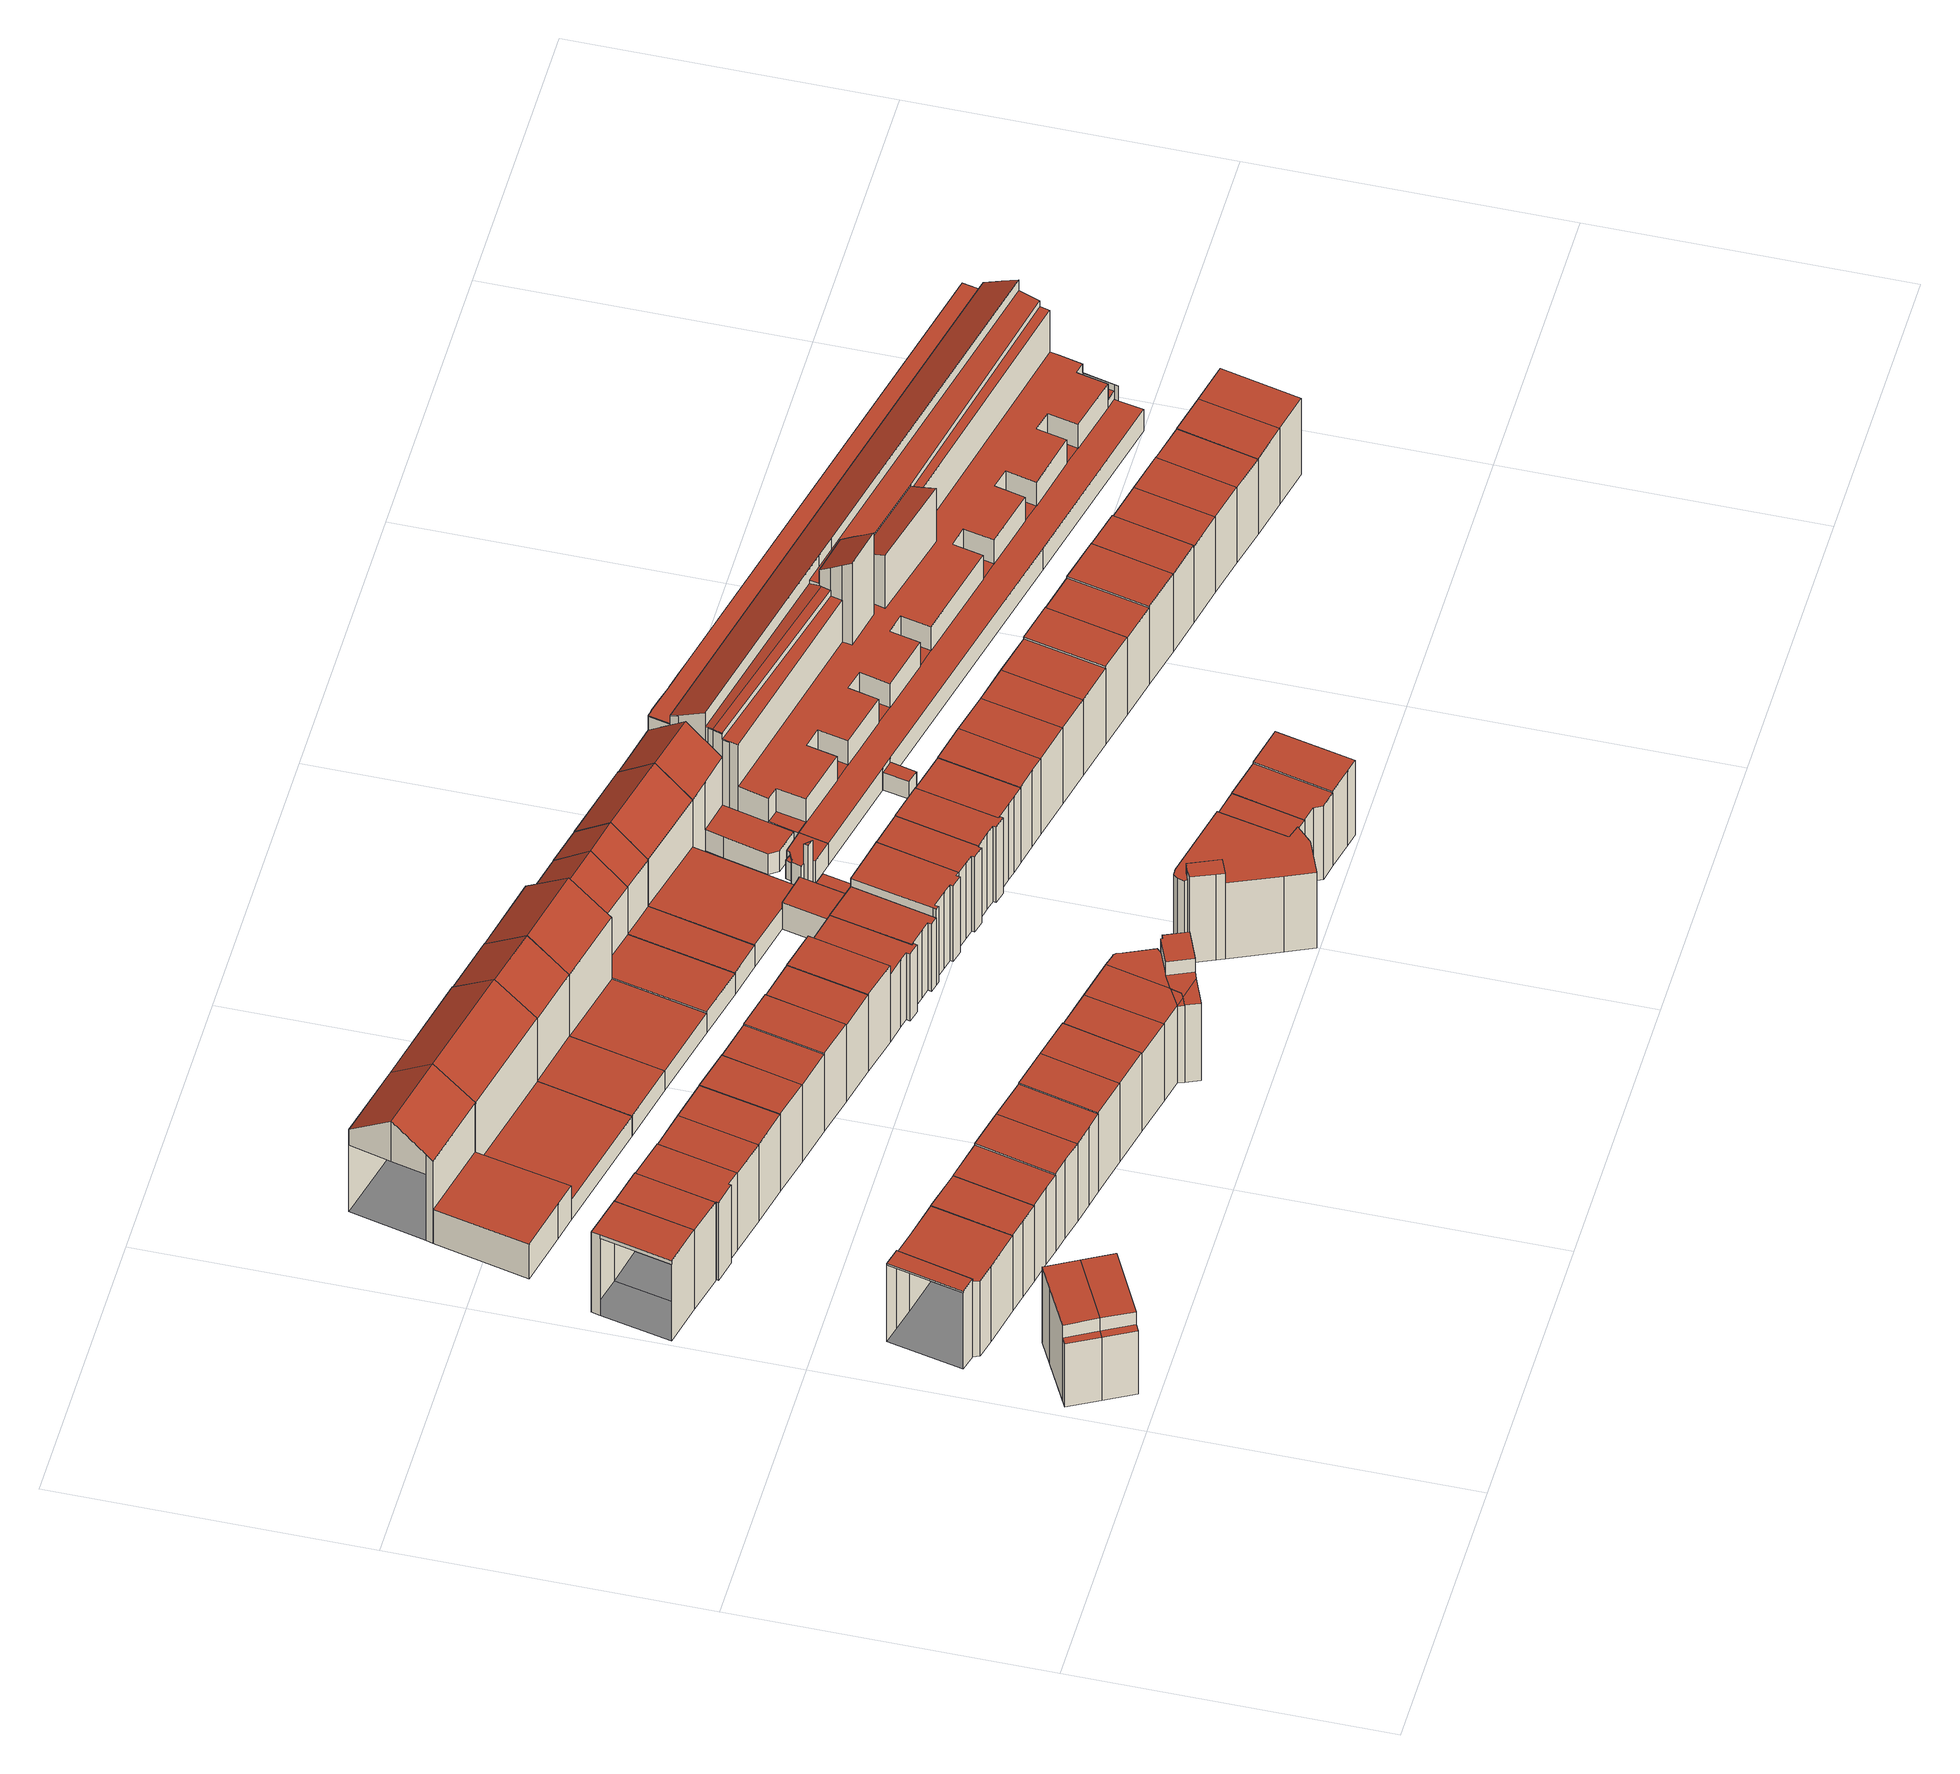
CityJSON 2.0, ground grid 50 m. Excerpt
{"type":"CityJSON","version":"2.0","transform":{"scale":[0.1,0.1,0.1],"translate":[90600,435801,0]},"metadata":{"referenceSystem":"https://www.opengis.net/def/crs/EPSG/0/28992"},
"CityObjects":{
"building1":{"type":"Building","attributes":{"TerrainHeight":1.31,"bron_tex":"UltraCAM-X 10cm juni 2008","voll_tex":"complete","bron_geo":"Lidar 15-30 punten - nov. 2008","status":"1","isWatertight":"0"},"geometry":[{"type":"MultiSurface","lod":"2","boundaries":[[[0,1,2,3,4]],[[5,6,7,8]],[[9,10,11,12,13]],[[5,8,14,9]],[[6,5,9,13]],[[0,4,10,14]],[[4,3,11,10]],[[3,2,12,11]],[[1,0,8,7]]],"semantics":{"surfaces":[{"type":"RoofSurface"},{"type":"GroundSurface"},{"type":"WallSurface"}],"values":[0,0,1,2,2,2,2,2,2]}}]},
"building2":{"type":"Building","attributes":{"TerrainHeight":1.35,"bron_tex":"UltraCAM-X 10cm juni 2008","voll_tex":"complete","bron_geo":"Lidar 15-30 punten - nov. 2008","status":"1","isWatertight":"0"},"geometry":[{"type":"MultiSurface","lod":"2","boundaries":[[[2,1,15,16,17]],[[7,6,18,19]],[[13,12,20,21,22]],[[18,6,13,22]],[[2,17,20,12]],[[17,16,21,20]],[[15,1,7,19]]],"semantics":{"surfaces":[{"type":"RoofSurface"},{"type":"GroundSurface"},{"type":"WallSurface"}],"values":[0,0,1,2,2,2,2]}}]},
"building3":{"type":"Building","attributes":{"TerrainHeight":1.08,"bron_tex":"UltraCAM-X 10cm juni 2008","voll_tex":"complete","bron_geo":"Lidar 15-30 punten - nov. 2008","status":"1","isWatertight":"0"},"geometry":[{"type":"MultiSurface","lod":"2","boundaries":[[[23,24,25,26,27,28,29]],[[30,31,32,33]],[[34,35,36,37,38,39,40,41]],[[29,28,41,42]],[[28,27,34,41]],[[26,25,36,35]],[[25,24,37,36]],[[24,23,38,37]],[[31,30,43,44]],[[30,33,42,40]],[[33,32,23,29]],[[32,31,39,38]]],"semantics":{"surfaces":[{"type":"RoofSurface"},{"type":"GroundSurface"},{"type":"WallSurface"}],"values":[0,0,1,2,2,2,2,2,2,2,2,2]}}]},
"building4":{"type":"Building","attributes":{"TerrainHeight":0.56,"bron_tex":"UltraCAM-X 10cm juni 2008","voll_tex":"complete","bron_geo":"Lidar 15-30 punten - nov. 2008","status":"1","isWatertight":"0"},"geometry":[{"type":"MultiSurface","lod":"2","boundaries":[[[45,46,47,48,49]],[[50,51,52,53,54]],[[45,49,55,56]],[[49,48,51,50]],[[48,47,52,51]],[[47,46,57,58]],[[46,45,54,53]]],"semantics":{"surfaces":[{"type":"RoofSurface"},{"type":"GroundSurface"},{"type":"WallSurface"}],"values":[0,1,2,2,2,2,2]}}]},
"building5":{"type":"Building","attributes":{"TerrainHeight":1.03,"bron_tex":"UltraCAM-X 10cm juni 2008","voll_tex":"complete","bron_geo":"Lidar 15-30 punten - nov. 2008","status":"1","isWatertight":"0"},"geometry":[{"type":"MultiSurface","lod":"2","boundaries":[[[59,60,61,62,63]],[[34,64,65,66,35]],[[60,59,27,26]],[[59,63,64,34]],[[62,61,66,65]],[[61,60,35,66]]],"semantics":{"surfaces":[{"type":"RoofSurface"},{"type":"GroundSurface"},{"type":"WallSurface"}],"values":[0,1,2,2,2,2]}}]},
"building6":{"type":"Building","attributes":{"TerrainHeight":0.66,"bron_tex":"UltraCAM-X 10cm juni 2008","voll_tex":"complete","bron_geo":"Lidar 15-30 punten - nov. 2008","status":"1","isWatertight":"0"},"geometry":[{"type":"MultiSurface","lod":"2","boundaries":[[[58,57,67,68]],[[52,69,70,53]],[[58,68,69,52]],[[68,67,71,72]],[[67,57,53,70]]],"semantics":{"surfaces":[{"type":"RoofSurface"},{"type":"GroundSurface"},{"type":"WallSurface"}],"values":[0,1,2,2,2]}}]},
"building7":{"type":"Building","attributes":{"TerrainHeight":0.89,"bron_tex":"UltraCAM-X 10cm juni 2008","voll_tex":"complete","bron_geo":"Lidar 15-30 punten - nov. 2008","status":"1","isWatertight":"0"},"geometry":[{"type":"MultiSurface","lod":"2","boundaries":[[[73,74,75,76,77]],[[64,78,79,80,65]],[[74,73,63,62]],[[73,77,78,64]],[[76,75,80,79]],[[75,74,65,80]]],"semantics":{"surfaces":[{"type":"RoofSurface"},{"type":"GroundSurface"},{"type":"WallSurface"}],"values":[0,1,2,2,2,2]}}]},
"building8":{"type":"Building","attributes":{"TerrainHeight":0.61,"bron_tex":"UltraCAM-X 10cm juni 2008","voll_tex":"complete","bron_geo":"Lidar 15-30 punten - nov. 2008","status":"1","isWatertight":"0"},"geometry":[{"type":"MultiSurface","lod":"2","boundaries":[[[71,81,82,83,84,85,86,72]],[[69,87,88,89,90,91,92,70]],[[72,86,87,69]],[[86,85,93,94]],[[85,84,89,88]],[[84,83,90,89]],[[83,82,91,90]],[[82,81,92,91]],[[81,71,70,92]]],"semantics":{"surfaces":[{"type":"RoofSurface"},{"type":"GroundSurface"},{"type":"WallSurface"}],"values":[0,1,2,2,2,2,2,2,2]}}]},
"building9":{"type":"Building","attributes":{"TerrainHeight":0.65,"bron_tex":"UltraCAM-X 10cm juni 2008","voll_tex":"complete","bron_geo":"Lidar 15-30 punten - nov. 2008","status":"1","isWatertight":"0"},"geometry":[{"type":"MultiSurface","lod":"2","boundaries":[[[95,96,97,98,99]],[[78,100,101,102,79]],[[96,95,77,76]],[[95,99,100,78]],[[98,97,102,101]],[[97,96,79,102]]],"semantics":{"surfaces":[{"type":"RoofSurface"},{"type":"GroundSurface"},{"type":"WallSurface"}],"values":[0,1,2,2,2,2]}}]},
"building10":{"type":"Building","attributes":{"TerrainHeight":0.77,"bron_tex":"UltraCAM-X 10cm juni 2008","voll_tex":"complete","bron_geo":"Lidar 15-30 punten - nov. 2008","status":"1","isWatertight":"0"},"geometry":[{"type":"MultiSurface","lod":"2","boundaries":[[[94,93,103,104]],[[87,105,106,88]],[[94,104,105,87]],[[103,93,88,106]]],"semantics":{"surfaces":[{"type":"RoofSurface"},{"type":"GroundSurface"},{"type":"WallSurface"}],"values":[0,1,2,2]}}]},
"building11":{"type":"Building","attributes":{"TerrainHeight":0.19,"bron_tex":"UltraCAM-X 10cm juni 2008","voll_tex":"complete","bron_geo":"Lidar 15-30 punten - nov. 2008","status":"1","isWatertight":"0"},"geometry":[{"type":"MultiSurface","lod":"2","boundaries":[[[107,108,109,110,111,112]],[[113,111,110,114]],[[115,116,117,118,119]],[[120,121,122,123,124]],[[125,126,127,128,129,130,131,132]],[[107,112,132,133]],[[112,111,134,135]],[[109,108,124,123]],[[108,107,133,136]],[[111,113,137,134]],[[113,114,126,125]],[[115,119,133,131]],[[119,118,136,133]],[[118,117,120,124]],[[117,116,130,129]],[[116,115,131,130]]],"semantics":{"surfaces":[{"type":"RoofSurface"},{"type":"GroundSurface"},{"type":"WallSurface"}],"values":[0,0,0,0,1,2,2,2,2,2,2,2,2,2,2,2]}}]},
"building12":{"type":"Building","attributes":{"TerrainHeight":0.59,"bron_tex":"UltraCAM-X 10cm juni 2008","voll_tex":"complete","bron_geo":"Lidar 15-30 punten - nov. 2008","status":"1","isWatertight":"0"},"geometry":[{"type":"MultiSurface","lod":"2","boundaries":[[[99,98,138,139,140]],[[100,141,142,143,101]],[[99,140,141,100]],[[139,138,143,142]],[[138,98,101,143]]],"semantics":{"surfaces":[{"type":"RoofSurface"},{"type":"GroundSurface"},{"type":"WallSurface"}],"values":[0,1,2,2,2]}}]},
"building13":{"type":"Building","attributes":{"TerrainHeight":0.84,"bron_tex":"UltraCAM-X 10cm juni 2008","voll_tex":"complete","bron_geo":"Lidar 15-30 punten - nov. 2008","status":"1","isWatertight":"0"},"geometry":[{"type":"MultiSurface","lod":"2","boundaries":[[[104,103,144,145]],[[105,146,147,106]],[[104,145,146,105]],[[144,103,106,147]]],"semantics":{"surfaces":[{"type":"RoofSurface"},{"type":"GroundSurface"},{"type":"WallSurface"}],"values":[0,1,2,2]}}]},
"building14":{"type":"Building","attributes":{"TerrainHeight":0.43,"bron_tex":"UltraCAM-X 10cm juni 2008","voll_tex":"complete","bron_geo":"Lidar 15-30 punten - nov. 2008","status":"1","isWatertight":"0"},"geometry":[{"type":"MultiSurface","lod":"2","boundaries":[[[148,149,150,151]],[[141,152,153,142]],[[149,148,140,139]],[[148,151,152,141]],[[150,149,142,153]]],"semantics":{"surfaces":[{"type":"RoofSurface"},{"type":"GroundSurface"},{"type":"WallSurface"}],"values":[0,1,2,2,2]}}]},
"building15":{"type":"Building","attributes":{"TerrainHeight":0.7,"bron_tex":"UltraCAM-X 10cm juni 2008","voll_tex":"complete","bron_geo":"Lidar 15-30 punten - nov. 2008","status":"1","isWatertight":"0"},"geometry":[{"type":"MultiSurface","lod":"2","boundaries":[[[154,155,156,157]],[[146,158,159,147]],[[155,154,145,144]],[[154,157,158,146]],[[157,156,160,161]],[[156,155,147,159]]],"semantics":{"surfaces":[{"type":"RoofSurface"},{"type":"GroundSurface"},{"type":"WallSurface"}],"values":[0,1,2,2,2,2]}}]},
"building16":{"type":"Building","attributes":{"TerrainHeight":0.4,"bron_tex":"UltraCAM-X 10cm juni 2008","voll_tex":"complete","bron_geo":"Lidar 15-30 punten - nov. 2008","status":"1","isWatertight":"0"},"geometry":[{"type":"MultiSurface","lod":"2","boundaries":[[[151,150,162,163]],[[152,164,165,153]],[[151,163,164,152]],[[163,162,166,167]],[[162,150,153,165]]],"semantics":{"surfaces":[{"type":"RoofSurface"},{"type":"GroundSurface"},{"type":"WallSurface"}],"values":[0,1,2,2,2]}}]},
"building17":{"type":"Building","attributes":{"TerrainHeight":0.18,"bron_tex":"UltraCAM-X 10cm juni 2008","voll_tex":"complete","bron_geo":"Lidar 15-30 punten - nov. 2008","status":"1","isWatertight":"0"},"geometry":[{"type":"MultiSurface","lod":"2","boundaries":[[[110,109,168,169]],[[114,110,169,170]],[[123,122,121,120,171,172,173]],[[126,174,175,176,129,128,127]],[[169,168,177,178]],[[168,109,123,173]],[[114,170,174,126]],[[170,169,178,179]],[[173,172,175,180]],[[172,171,176,175]],[[171,120,129,176]]],"semantics":{"surfaces":[{"type":"RoofSurface"},{"type":"GroundSurface"},{"type":"WallSurface"}],"values":[0,0,0,1,2,2,2,2,2,2,2]}}]},
"building18":{"type":"Building","attributes":{"TerrainHeight":0.8,"bron_tex":"UltraCAM-X 10cm juni 2008","voll_tex":"complete","bron_geo":"Lidar 15-30 punten - nov. 2008","status":"1","isWatertight":"0"},"geometry":[{"type":"MultiSurface","lod":"2","boundaries":[[[161,160,181,182]],[[158,183,184,159]],[[161,182,183,158]],[[181,160,159,184]]],"semantics":{"surfaces":[{"type":"RoofSurface"},{"type":"GroundSurface"},{"type":"WallSurface"}],"values":[0,1,2,2]}}]},
"building19":{"type":"Building","attributes":{"TerrainHeight":0.73,"bron_tex":"UltraCAM-X 10cm juni 2008","voll_tex":"complete","bron_geo":"Lidar 15-30 punten - nov. 2008","status":"1","isWatertight":"0"},"geometry":[{"type":"MultiSurface","lod":"2","boundaries":[[[167,166,185,186]],[[164,187,188,165]],[[167,186,187,164]],[[185,166,165,188]]],"semantics":{"surfaces":[{"type":"RoofSurface"},{"type":"GroundSurface"},{"type":"WallSurface"}],"values":[0,1,2,2]}}]},
"building20":{"type":"Building","attributes":{"TerrainHeight":0.63,"bron_tex":"UltraCAM-X 10cm juni 2008","voll_tex":"complete","bron_geo":"Lidar 15-30 punten - nov. 2008","status":"1","isWatertight":"0"},"geometry":[{"type":"MultiSurface","lod":"2","boundaries":[[[189,190,191,192]],[[183,193,194,184]],[[190,189,182,181]],[[189,192,193,183]],[[192,191,195,196]],[[191,190,184,194]]],"semantics":{"surfaces":[{"type":"RoofSurface"},{"type":"GroundSurface"},{"type":"WallSurface"}],"values":[0,1,2,2,2,2]}}]},
"building21":{"type":"Building","attributes":{"TerrainHeight":0.71,"bron_tex":"UltraCAM-X 10cm juni 2008","voll_tex":"complete","bron_geo":"Lidar 15-30 punten - nov. 2008","status":"1","isWatertight":"0"},"geometry":[{"type":"MultiSurface","lod":"2","boundaries":[[[186,185,197,198,199]],[[200,201,202]],[[200,202,203,204]],[[187,205,206,207,208,188]],[[186,199,205,187]],[[198,197,200,204]],[[197,185,188,208]],[[201,200,208,207]]],"semantics":{"surfaces":[{"type":"RoofSurface"},{"type":"GroundSurface"},{"type":"WallSurface"}],"values":[0,0,0,1,2,2,2,2]}}]},
"building22":{"type":"Building","attributes":{"TerrainHeight":0.41,"bron_tex":"UltraCAM-X 10cm juni 2008","voll_tex":"complete","bron_geo":"Lidar 15-30 punten - nov. 2008","status":"1","isWatertight":"0"},"geometry":[{"type":"MultiSurface","lod":"2","boundaries":[[[179,178,209,210]],[[178,177,211,209]],[[212,213,214,215]],[[174,216,217,176,175]],[[179,210,216,174]],[[210,209,218,219]],[[209,211,220,218]],[[211,177,215,214]],[[212,215,180,176]],[[214,213,221,222]],[[213,212,176,217]]],"semantics":{"surfaces":[{"type":"RoofSurface"},{"type":"GroundSurface"},{"type":"WallSurface"}],"values":[0,0,0,1,2,2,2,2,2,2,2]}}]},
"building23":{"type":"Building","attributes":{"TerrainHeight":0.87,"bron_tex":"UltraCAM-X 10cm juni 2008","voll_tex":"complete","bron_geo":"Lidar 15-30 punten - nov. 2008","status":"1","isWatertight":"0"},"geometry":[{"type":"MultiSurface","lod":"2","boundaries":[[[196,195,223,224]],[[193,225,226,194]],[[196,224,225,193]],[[223,195,194,226]]],"semantics":{"surfaces":[{"type":"RoofSurface"},{"type":"GroundSurface"},{"type":"WallSurface"}],"values":[0,1,2,2]}}]},
"building24":{"type":"Building","attributes":{"TerrainHeight":0.68,"bron_tex":"UltraCAM-X 10cm juni 2008","voll_tex":"complete","bron_geo":"Lidar 15-30 punten - nov. 2008","status":"1","isWatertight":"0"},"geometry":[{"type":"MultiSurface","lod":"2","boundaries":[[[227,228,229,230]],[[198,231,227,230,232,233]],[[199,198,233,234,235,236,237,238,239,240,241,242,243,244,245]],[[246,247,248,249,250,251]],[[252,253,254,255,256,257,258,207,206,205,259,260,261,262,263,264,265,266,267]],[[246,251,234,233]],[[251,250,255,254]],[[250,249,256,255]],[[249,248,257,256]],[[248,247,268,257]],[[247,246,233,232]],[[228,227,202,201]],[[230,229,258,269]],[[229,228,207,258]],[[227,231,203,202]],[[231,198,204,203]],[[232,230,269,268]],[[199,245,259,205]],[[245,244,260,259]],[[244,243,261,260]],[[243,242,262,261]],[[242,241,263,262]],[[241,240,264,263]],[[240,239,265,264]],[[239,238,266,265]],[[238,237,267,266]],[[237,236,252,267]],[[236,235,253,252]],[[235,234,254,253]]],"semantics":{"surfaces":[{"type":"RoofSurface"},{"type":"GroundSurface"},{"type":"WallSurface"}],"values":[0,0,0,0,1,2,2,2,2,2,2,2,2,2,2,2,2,2,2,2,2,2,2,2,2,2,2,2,2]}}]},
"building25":{"type":"Building","attributes":{"TerrainHeight":0.8,"bron_tex":"UltraCAM-X 10cm juni 2008","voll_tex":"complete","bron_geo":"Lidar 15-30 punten - nov. 2008","status":"1","isWatertight":"0"},"geometry":[{"type":"MultiSurface","lod":"2","boundaries":[[[270,271,272,273]],[[225,274,275,226]],[[271,270,224,223]],[[270,273,274,225]],[[273,272,276,277]],[[272,271,226,275]]],"semantics":{"surfaces":[{"type":"RoofSurface"},{"type":"GroundSurface"},{"type":"WallSurface"}],"values":[0,1,2,2,2,2]}}]},
"building26":{"type":"Building","attributes":{"TerrainHeight":0.48,"bron_tex":"UltraCAM-X 10cm juni 2008","voll_tex":"complete","bron_geo":"Lidar 15-30 punten - nov. 2008","status":"1","isWatertight":"0"},"geometry":[{"type":"MultiSurface","lod":"2","boundaries":[[[218,220,278,279,280]],[[219,218,280,281]],[[222,221,282,283]],[[216,284,285,217]],[[280,279,286,287]],[[279,278,288,286]],[[278,220,222,283]],[[219,281,284,216]],[[281,280,287,284]],[[283,282,285,288]],[[282,221,217,285]]],"semantics":{"surfaces":[{"type":"RoofSurface"},{"type":"GroundSurface"},{"type":"WallSurface"}],"values":[0,0,0,1,2,2,2,2,2,2,2]}}]},
"building27":{"type":"Building","attributes":{"TerrainHeight":0.71,"bron_tex":"UltraCAM-X 10cm juni 2008","voll_tex":"complete","bron_geo":"Lidar 15-30 punten - nov. 2008","status":"1","isWatertight":"0"},"geometry":[{"type":"MultiSurface","lod":"2","boundaries":[[[289,290,291,277,276,292,293,294,295]],[[274,296,297,298,299,300,301,302,275]],[[277,291,296,274]],[[289,295,299,298]],[[295,294,300,299]],[[294,293,301,300]],[[293,292,302,301]],[[292,276,275,302]]],"semantics":{"surfaces":[{"type":"RoofSurface"},{"type":"GroundSurface"},{"type":"WallSurface"}],"values":[0,1,2,2,2,2,2,2]}}]},
"building28":{"type":"Building","attributes":{"TerrainHeight":0.63,"bron_tex":"UltraCAM-X 10cm juni 2008","voll_tex":"complete","bron_geo":"Lidar 15-30 punten - nov. 2008","status":"1","isWatertight":"0"},"geometry":[{"type":"MultiSurface","lod":"2","boundaries":[[[303,304,305,306,307,308,309,310]],[[311,312,313,314,315,298,297,296]],[[306,305,291,290]],[[305,304,311,296]],[[304,303,312,311]],[[303,310,313,312]],[[310,309,314,313]],[[309,308,315,314]],[[308,307,298,315]],[[307,306,290,289]]],"semantics":{"surfaces":[{"type":"RoofSurface"},{"type":"GroundSurface"},{"type":"WallSurface"}],"values":[0,1,2,2,2,2,2,2,2,2]}}]},
"building29":{"type":"Building","attributes":{"TerrainHeight":0.46,"bron_tex":"UltraCAM-X 10cm juni 2008","voll_tex":"complete","bron_geo":"Lidar 15-30 punten - nov. 2008","status":"1","isWatertight":"0"},"geometry":[{"type":"MultiSurface","lod":"2","boundaries":[[[316,317,318,319,320]],[[321,322,323,324]],[[324,323,325,326]],[[284,327,328,285]],[[321,324,329,330]],[[322,321,320,319]],[[324,326,284,329]],[[326,325,327,284]],[[317,316,286,285]],[[316,320,330,286]],[[318,317,285,328]]],"semantics":{"surfaces":[{"type":"RoofSurface"},{"type":"GroundSurface"},{"type":"WallSurface"}],"values":[0,0,0,1,2,2,2,2,2,2,2]}}]},
"building30":{"type":"Building","attributes":{"TerrainHeight":0.96,"bron_tex":"UltraCAM-X 10cm juni 2008","voll_tex":"complete","bron_geo":"Lidar 15-30 punten - nov. 2008","status":"1","isWatertight":"0"},"geometry":[{"type":"MultiSurface","lod":"2","boundaries":[[[331,332,333,334,335,336,337,338,339,340,341,342,343]],[[344,345,346,347,348,349,350,351,352,312,311,353]],[[331,343,354,312]],[[343,342,311,354]],[[342,341,355,356]],[[341,340,357,358]],[[340,339,359,360]],[[339,338,346,345]],[[338,337,347,346]],[[337,336,348,347]],[[336,335,349,348]],[[335,334,350,349]],[[334,333,351,350]],[[333,332,352,351]],[[332,331,312,352]]],"semantics":{"surfaces":[{"type":"RoofSurface"},{"type":"GroundSurface"},{"type":"WallSurface"}],"values":[0,1,2,2,2,2,2,2,2,2,2,2,2,2,2]}}]},
"building31":{"type":"Building","attributes":{"TerrainHeight":0.11,"bron_tex":"UltraCAM-X 10cm juni 2008","voll_tex":"complete","bron_geo":"Lidar 15-30 punten - nov. 2008","status":"1","isWatertight":"0"},"geometry":[{"type":"MultiSurface","lod":"2","boundaries":[[[361,362,363,364,365,366]],[[367,368,369,370,371,372,373,374,375,376,377,378,379,380]],[[381,382,383,384,385,386,387,388,389,390,391,392]],[[361,366,388,387]],[[366,365,377,376]],[[365,364,378,377]],[[364,363,379,378]],[[363,362,386,393]],[[362,361,387,386]],[[375,374,390,389]],[[374,373,391,390]],[[373,372,392,391]],[[372,371,381,392]],[[371,370,394,395]],[[370,369,396,394]],[[369,368,384,383]],[[367,380,397,385]],[[380,379,393,397]],[[376,375,389,388]]],"semantics":{"surfaces":[{"type":"RoofSurface"},{"type":"GroundSurface"},{"type":"WallSurface"}],"values":[0,0,1,2,2,2,2,2,2,2,2,2,2,2,2,2,2,2,2]}}]},
"building32":{"type":"Building","attributes":{"TerrainHeight":0.42,"bron_tex":"UltraCAM-X 10cm juni 2008","voll_tex":"complete","bron_geo":"Lidar 15-30 punten - nov. 2008","status":"1","isWatertight":"0"},"geometry":[{"type":"MultiSurface","lod":"2","boundaries":[[[398,399,400,401]],[[323,322,402,403]],[[404,323,403,405]],[[327,406,407,328]],[[403,402,408,409]],[[402,322,398,401]],[[404,325,323]],[[404,405,406,327]],[[405,403,409,406]],[[399,398,319,318]],[[401,400,407,408]],[[400,399,328,407]]],"semantics":{"surfaces":[{"type":"RoofSurface"},{"type":"GroundSurface"},{"type":"WallSurface"}],"values":[0,0,0,1,2,2,2,2,2,2,2,2]}}]},
"building33":{"type":"Building","attributes":{"TerrainHeight":0.43,"bron_tex":"UltraCAM-X 10cm juni 2008","voll_tex":"complete","bron_geo":"Lidar 15-30 punten - nov. 2008","status":"1","isWatertight":"0"},"geometry":[{"type":"MultiSurface","lod":"2","boundaries":[[[356,355,410,411,412,413]],[[414,415,416,417,353,311]],[[356,413,414,311]],[[413,412,418,419]],[[412,411,416,415]],[[411,410,417,416]],[[410,355,358,420]]],"semantics":{"surfaces":[{"type":"RoofSurface"},{"type":"GroundSurface"},{"type":"WallSurface"}],"values":[0,1,2,2,2,2,2]}}]},
"building34":{"type":"Building","attributes":{"TerrainHeight":1.02,"bron_tex":"UltraCAM-X 10cm juni 2008","voll_tex":"complete","bron_geo":"Lidar 15-30 punten - nov. 2008","status":"1","isWatertight":"0"},"geometry":[{"type":"MultiSurface","lod":"2","boundaries":[[[360,359,421,422,423,424,425,426,427]],[[344,428,429,430,431,432,433,434,345]],[[360,427,428,344]],[[426,425,430,429]],[[425,424,431,430]],[[424,423,432,431]],[[423,422,433,432]],[[422,421,434,433]],[[421,359,345,434]]],"semantics":{"surfaces":[{"type":"RoofSurface"},{"type":"GroundSurface"},{"type":"WallSurface"}],"values":[0,1,2,2,2,2,2,2,2]}}]},
"building35":{"type":"Building","attributes":{"TerrainHeight":0.81,"bron_tex":"UltraCAM-X 10cm juni 2008","voll_tex":"complete","bron_geo":"Lidar 15-30 punten - nov. 2008","status":"1","isWatertight":"0"},"geometry":[{"type":"MultiSurface","lod":"2","boundaries":[[[420,358,357,435]],[[353,417,436,344]],[[420,435,436,417]],[[435,357,344,436]]],"semantics":{"surfaces":[{"type":"RoofSurface"},{"type":"GroundSurface"},{"type":"WallSurface"}],"values":[0,1,2,2]}}]},
"building36":{"type":"Building","attributes":{"TerrainHeight":0.63,"bron_tex":"UltraCAM-X 10cm juni 2008","voll_tex":"complete","bron_geo":"Lidar 15-30 punten - nov. 2008","status":"1","isWatertight":"0"},"geometry":[{"type":"MultiSurface","lod":"2","boundaries":[[[437,395,394,396,438,439]],[[440,441,383,382,381]],[[395,437,442,381]],[[437,439,440,442]],[[438,396,383,441]]],"semantics":{"surfaces":[{"type":"RoofSurface"},{"type":"GroundSurface"},{"type":"WallSurface"}],"values":[0,1,2,2,2]}}]},
"building37":{"type":"Building","attributes":{"TerrainHeight":0.37,"bron_tex":"UltraCAM-X 10cm juni 2008","voll_tex":"complete","bron_geo":"Lidar 15-30 punten - nov. 2008","status":"1","isWatertight":"0"},"geometry":[{"type":"MultiSurface","lod":"2","boundaries":[[[443,419,418,444,445]],[[403,446,447,448,449,450]],[[451,452,446,403]],[[406,453,454,455,415,414,407]],[[403,450,406,409]],[[450,449,453,406]],[[449,448,453]],[[448,447,456,457]],[[447,446,458,456]],[[451,403,409,408]],[[446,452,459,458]],[[452,451,445,444]],[[443,445,408,407]],[[444,418,415,455]],[[419,443,407,414]]],"semantics":{"surfaces":[{"type":"RoofSurface"},{"type":"GroundSurface"},{"type":"WallSurface"}],"values":[0,0,0,1,2,2,2,2,2,2,2,2,2,2,2]}}]},
"building38":{"type":"Building","attributes":{"TerrainHeight":0.97,"bron_tex":"UltraCAM-X 10cm juni 2008","voll_tex":"complete","bron_geo":"Lidar 15-30 punten - nov. 2008","status":"1","isWatertight":"0"},"geometry":[{"type":"MultiSurface","lod":"2","boundaries":[[[460,461,462,463,464,465,466,467,468]],[[428,469,470,471,472,473,474,475,429]],[[461,460,427,426]],[[460,468,469,428]],[[468,467,476,477]],[[467,466,478,476]],[[466,465,472,471]],[[465,464,473,472]],[[464,463,474,473]],[[463,462,475,474]],[[462,461,429,475]]],"semantics":{"surfaces":[{"type":"RoofSurface"},{"type":"GroundSurface"},{"type":"WallSurface"}],"values":[0,1,2,2,2,2,2,2,2,2,2]}}]},
"building39":{"type":"Building","attributes":{"TerrainHeight":0.55,"bron_tex":"UltraCAM-X 10cm juni 2008","voll_tex":"complete","bron_geo":"Lidar 15-30 punten - nov. 2008","status":"1","isWatertight":"0"},"geometry":[{"type":"MultiSurface","lod":"2","boundaries":[[[479,480,481,482,483,484]],[[440,485,486,487,488,441]],[[479,484,439,438]],[[484,483,485,440]],[[482,481,487,486]],[[481,480,488,487]],[[480,479,441,488]]],"semantics":{"surfaces":[{"type":"RoofSurface"},{"type":"GroundSurface"},{"type":"WallSurface"}],"values":[0,1,2,2,2,2,2]}}]},
"building40":{"type":"Building","attributes":{"TerrainHeight":0.75,"bron_tex":"UltraCAM-X 10cm juni 2008","voll_tex":"complete","bron_geo":"Lidar 15-30 punten - nov. 2008","status":"1","isWatertight":"0"},"geometry":[{"type":"MultiSurface","lod":"2","boundaries":[[[489,490,491]],[[492,493,494,495,496,497,498,499,500,501,502]],[[503,504,505]],[[506,507,508,509,510,511,512,513,514,515,516,517,518]],[[489,491,510,509]],[[491,490,494,493]],[[490,489,509,508]],[[492,502,512,511]],[[502,501,513,512]],[[501,500,504,503]],[[500,499,516,515]],[[499,498,517,516]],[[497,496,519,520]],[[496,495,507,506]],[[495,494,508,507]],[[493,492,511,510]],[[503,505,514,513]],[[505,504,515,514]]],"semantics":{"surfaces":[{"type":"RoofSurface"},{"type":"GroundSurface"},{"type":"WallSurface"}],"values":[0,0,0,1,2,2,2,2,2,2,2,2,2,2,2,2,2,2]}}]},
"building41":{"type":"Building","attributes":{"TerrainHeight":1.04,"bron_tex":"UltraCAM-X 10cm juni 2008","voll_tex":"complete","bron_geo":"Lidar 15-30 punten - nov. 2008","status":"1","isWatertight":"0"},"geometry":[{"type":"MultiSurface","lod":"2","boundaries":[[[477,476,478,521,522,523,524]],[[469,525,526,527,528,471,470]],[[477,524,525,469]],[[523,522,527,526]],[[522,521,528,527]],[[521,478,471,528]]],"semantics":{"surfaces":[{"type":"RoofSurface"},{"type":"GroundSurface"},{"type":"WallSurface"}],"values":[0,1,2,2,2,2]}}]},
"building42":{"type":"Building","attributes":{"TerrainHeight":0.31,"bron_tex":"UltraCAM-X 10cm juni 2008","voll_tex":"complete","bron_geo":"Lidar 15-30 punten - nov. 2008","status":"1","isWatertight":"0"},"geometry":[{"type":"MultiSurface","lod":"2","boundaries":[[[529,530,531,532,533]],[[485,534,535,536,486]],[[530,529,483,482]],[[529,533,534,485]],[[533,532,537,538]],[[532,531,536,535]],[[531,530,486,536]]],"semantics":{"surfaces":[{"type":"RoofSurface"},{"type":"GroundSurface"},{"type":"WallSurface"}],"values":[0,1,2,2,2,2,2]}}]},
"building43":{"type":"Building","attributes":{"TerrainHeight":0.99,"bron_tex":"UltraCAM-X 10cm juni 2008","voll_tex":"complete","bron_geo":"Lidar 15-30 punten - nov. 2008","status":"1","isWatertight":"0"},"geometry":[{"type":"MultiSurface","lod":"2","boundaries":[[[539,540,541,542,543]],[[525,544,545,546,526]],[[539,543,525,526]],[[543,542,544,525]],[[541,540,546,545]],[[540,539,526,546]]],"semantics":{"surfaces":[{"type":"RoofSurface"},{"type":"GroundSurface"},{"type":"WallSurface"}],"values":[0,1,2,2,2,2]}}]},
"building44":{"type":"Building","attributes":{"TerrainHeight":0.53,"bron_tex":"UltraCAM-X 10cm juni 2008","voll_tex":"complete","bron_geo":"Lidar 15-30 punten - nov. 2008","status":"1","isWatertight":"0"},"geometry":[{"type":"MultiSurface","lod":"2","boundaries":[[[547,548,549,550,551,552]],[[457,456,458,553,554,555]],[[458,459,556,557,553]],[[558,559,560,561,562,563,564,455,454,453]],[[565,566,567,568]],[[569,570,559,567]],[[571,572,573,574]],[[575,571,574,576]],[[577,578,576,579]],[[547,552,563,562]],[[552,551,564,563]],[[550,549,560,576]],[[549,548,561,560]],[[548,547,562,561]],[[457,555,558,453]],[[555,554,559,558]],[[554,553,580,559]],[[553,557,576,580]],[[557,556,551,550]],[[556,459,455,564]]],"semantics":{"surfaces":[{"type":"RoofSurface"},{"type":"GroundSurface"},{"type":"WallSurface"}],"values":[0,0,0,1,2,2,2,2,2,2,2,2,2,2,2,2,2,2,2,2]}}]},
"building45":{"type":"Building","attributes":{"TerrainHeight":1.01,"bron_tex":"UltraCAM-X 10cm juni 2008","voll_tex":"complete","bron_geo":"Lidar 15-30 punten - nov. 2008","status":"1","isWatertight":"0"},"geometry":[{"type":"MultiSurface","lod":"2","boundaries":[[[542,541,581,582]],[[544,583,584,545]],[[542,582,583,544]],[[581,541,545,584]]],"semantics":{"surfaces":[{"type":"RoofSurface"},{"type":"GroundSurface"},{"type":"WallSurface"}],"values":[0,1,2,2]}}]},
"building46":{"type":"Building","attributes":{"TerrainHeight":0.48,"bron_tex":"UltraCAM-X 10cm juni 2008","voll_tex":"complete","bron_geo":"Lidar 15-30 punten - nov. 2008","status":"1","isWatertight":"0"},"geometry":[{"type":"MultiSurface","lod":"2","boundaries":[[[585,586,587,588]],[[589,590,591,592]],[[585,588,589,592]],[[587,586,591,590]],[[586,585,592,591]]],"semantics":{"surfaces":[{"type":"RoofSurface"},{"type":"GroundSurface"},{"type":"WallSurface"}],"values":[0,1,2,2,2]}}]},
"building47":{"type":"Building","attributes":{"TerrainHeight":0.97,"bron_tex":"UltraCAM-X 10cm juni 2008","voll_tex":"complete","bron_geo":"Lidar 15-30 punten - nov. 2008","status":"1","isWatertight":"0"},"geometry":[{"type":"MultiSurface","lod":"2","boundaries":[[[582,581,593,594]],[[583,595,596,584]],[[582,594,595,583]],[[593,581,584,596]]],"semantics":{"surfaces":[{"type":"RoofSurface"},{"type":"GroundSurface"},{"type":"WallSurface"}],"values":[0,1,2,2]}}]},
"building48":{"type":"Building","attributes":{"TerrainHeight":0.96,"bron_tex":"UltraCAM-X 10cm juni 2008","voll_tex":"complete","bron_geo":"Lidar 15-30 punten - nov. 2008","status":"1","isWatertight":"0"},"geometry":[{"type":"MultiSurface","lod":"2","boundaries":[[[594,593,597,598]],[[595,599,600,596]],[[594,598,599,595]],[[597,593,596,600]]],"semantics":{"surfaces":[{"type":"RoofSurface"},{"type":"GroundSurface"},{"type":"WallSurface"}],"values":[0,1,2,2]}}]},
"building49":{"type":"Building","attributes":{"TerrainHeight":0.56,"bron_tex":"UltraCAM-X 10cm juni 2008","voll_tex":"complete","bron_geo":"Lidar 15-30 punten - nov. 2008","status":"1","isWatertight":"0"},"geometry":[{"type":"MultiSurface","lod":"2","boundaries":[[[601,602,603,604]],[[599,605,606,600]],[[602,601,598,597]],[[601,604,605,599]],[[604,603,607,608]],[[603,602,600,606]]],"semantics":{"surfaces":[{"type":"RoofSurface"},{"type":"GroundSurface"},{"type":"WallSurface"}],"values":[0,1,2,2,2,2]}}]},
"building50":{"type":"Building","attributes":{"TerrainHeight":0.77,"bron_tex":"UltraCAM-X 10cm juni 2008","voll_tex":"complete","bron_geo":"Lidar 15-30 punten - nov. 2008","status":"1","isWatertight":"0"},"geometry":[{"type":"MultiSurface","lod":"2","boundaries":[[[608,607,609,610]],[[605,611,612,606]],[[608,610,611,605]],[[609,607,606,612]]],"semantics":{"surfaces":[{"type":"RoofSurface"},{"type":"GroundSurface"},{"type":"WallSurface"}],"values":[0,1,2,2]}}]},
"building51":{"type":"Building","attributes":{"TerrainHeight":0.45,"bron_tex":"UltraCAM-X 10cm juni 2008","voll_tex":"complete","bron_geo":"Lidar 15-30 punten - nov. 2008","status":"1","isWatertight":"0"},"geometry":[{"type":"MultiSurface","lod":"2","boundaries":[[[613,614,615,616]],[[611,617,618,612]],[[614,613,610,609]],[[613,616,617,611]],[[616,615,619,620]],[[615,614,612,618]]],"semantics":{"surfaces":[{"type":"RoofSurface"},{"type":"GroundSurface"},{"type":"WallSurface"}],"values":[0,1,2,2,2,2]}}]},
"building52":{"type":"Building","attributes":{"TerrainHeight":0.56,"bron_tex":"UltraCAM-X 10cm juni 2008","voll_tex":"complete","bron_geo":"Lidar 15-30 punten - nov. 2008","status":"1","isWatertight":"0"},"geometry":[{"type":"MultiSurface","lod":"2","boundaries":[[[620,619,621,622]],[[617,623,624,618]],[[620,622,623,617]],[[622,621,625,626]],[[621,619,618,624]]],"semantics":{"surfaces":[{"type":"RoofSurface"},{"type":"GroundSurface"},{"type":"WallSurface"}],"values":[0,1,2,2,2]}}]},
"building53":{"type":"Building","attributes":{"TerrainHeight":0.36,"bron_tex":"UltraCAM-X 10cm juni 2008","voll_tex":"complete","bron_geo":"Lidar 15-30 punten - nov. 2008","status":"1","isWatertight":"0"},"geometry":[{"type":"MultiSurface","lod":"2","boundaries":[[[627,628,629,630,631]],[[632,633,634,635]],[[636,637,638,639,640,641,642,643]],[[644,645,646]],[[647,648,649,650,651,652]],[[498,497,653,654,655,656]],[[519,657,658,659,660,661,662,663,664,665,666,667,668,669,670,671,672,673,674,675,676,677,678,520]],[[669,668,679,680]],[[671,670,681,682]],[[673,672,683,684]],[[675,674,685,686]],[[677,676,687,688]],[[689,690,691,692,693]],[[667,666,694,695]],[[696,697,698,699,700,701]],[[702,703,704,705]],[[706,707,708,709,710,711,712]],[[713,714,711,715]],[[716,717,718,719,720,721]],[[717,722,723,718]],[[724,725,726]],[[727,728,729,730,731,732,733,734,735,736,737,738,739,740,741,742,743,744,745,746,747,748,749,750,751,752,753,754,755,756,757,758,759,760,761,762,763,764,765,766,767]],[[768,769,770,771,772,773,774,775,776,777,778,779]],[[559,780,781,782,783,784,785,786,590,589,506,518,517,560]],[[647,652,755,754]],[[652,787,703]],[[650,649,632,635]],[[649,648,753,752]],[[648,647,754,753]],[[498,656,560,517]],[[656,655,788,560]],[[653,497,520,678]],[[497,498,517,518]],[[519,520,518,506]],[[662,661,789,790]],[[660,659,786,785]],[[659,658,590,786]],[[658,657,589,590]],[[657,519,506,589]],[[690,689,665,664]],[[696,701,568,791]],[[701,700,566,565]],[[700,699,770,769]],[[699,698,644,646]],[[792,696,791,793]],[[794,792,795,711]],[[697,794,711,710]],[[705,704,707,706]],[[704,787,651]],[[703,702,756,755]],[[761,760,796,788]],[[750,749,726,725]],[[749,748,693,692]],[[748,747,689,693]],[[747,746,666,665]],[[746,745,694,666]],[[745,744,695,694]],[[744,743,667,695]],[[743,742,668,667]],[[742,741,679,668]],[[741,740,680,679]],[[740,739,669,680]],[[739,738,670,669]],[[738,737,681,670]],[[737,736,682,681]],[[736,735,671,682]],[[735,734,672,671]],[[734,733,683,672]],[[733,732,684,683]],[[732,731,673,684]],[[731,730,674,673]],[[730,729,685,674]],[[729,728,686,685]],[[728,727,675,686]],[[727,767,676,675]],[[767,766,687,676]],[[766,765,688,687]],[[765,764,677,688]],[[764,763,678,677]],[[763,762,654,653]],[[762,761,655,654]],[[769,768,570,569]],[[768,779,797,559]],[[779,778,780,797]],[[778,777,798,780]],[[777,776,781,798]],[[776,775,799,781]],[[775,774,782,799]],[[774,773,800,782]],[[773,772,783,800]],[[772,771,784,783]],[[771,770,646,645]],[[633,632,752,751]],[[709,708,635,634]],[[708,707,651,650]],[[713,715,720,719]],[[715,795,793,801]],[[802,714,712]],[[717,716,572,571]],[[716,721,791,573]],[[721,720,801,791]],[[719,718,803,804]],[[722,717,571,575]],[[718,723,805,803]],[[723,722,630,629]],[[636,643,759,758]],[[643,642,629,628]],[[642,641,804,805]],[[641,640,714,713]],[[640,639,706,712]],[[639,638,702,705]],[[638,637,757,756]],[[637,636,758,757]],[[806,726,692,690]],[[724,806,664,662]],[[627,631,579,796]],[[631,630,578,577]],[[628,627,760,759]]],"semantics":{"surfaces":[{"type":"RoofSurface"},{"type":"GroundSurface"},{"type":"WallSurface"}],"values":[0,0,0,0,0,0,0,0,0,0,0,0,0,0,0,0,0,0,0,0,0,0,0,1,2,2,2,2,2,2,2,2,2,2,2,2,2,2,2,2,2,2,2,2,2,2,2,2,2,2,2,2,2,2,2,2,2,2,2,2,2,2,2,2,2,2,2,2,2,2,2,2,2,2,2,2,2,2,2,2,2,2,2,2,2,2,2,2,2,2,2,2,2,2,2,2,2,2,2,2,2,2,2,2,2,2,2,2,2,2,2,2,2,2,2,2,2,2]}}]},
"building54":{"type":"Building","attributes":{"TerrainHeight":0.99,"bron_tex":"UltraCAM-X 10cm juni 2008","voll_tex":"complete","bron_geo":"Lidar 15-30 punten - nov. 2008","status":"1","isWatertight":"0"},"geometry":[{"type":"MultiSurface","lod":"2","boundaries":[[[626,625,807,808]],[[623,809,810,624]],[[626,808,809,623]],[[807,625,624,810]]],"semantics":{"surfaces":[{"type":"RoofSurface"},{"type":"GroundSurface"},{"type":"WallSurface"}],"values":[0,1,2,2]}}]},
"building55":{"type":"Building","attributes":{"TerrainHeight":1,"bron_tex":"UltraCAM-X 10cm juni 2008","voll_tex":"complete","bron_geo":"Lidar 15-30 punten - nov. 2008","status":"1","isWatertight":"0"},"geometry":[{"type":"MultiSurface","lod":"2","boundaries":[[[808,807,811,812]],[[809,813,814,810]],[[808,812,813,809]],[[812,811,815,816]],[[811,807,810,814]]],"semantics":{"surfaces":[{"type":"RoofSurface"},{"type":"GroundSurface"},{"type":"WallSurface"}],"values":[0,1,2,2,2]}}]},
"building56":{"type":"Building","attributes":{"TerrainHeight":1.09,"bron_tex":"UltraCAM-X 10cm juni 2008","voll_tex":"complete","bron_geo":"Lidar 15-30 punten - nov. 2008","status":"1","isWatertight":"0"},"geometry":[{"type":"MultiSurface","lod":"2","boundaries":[[[816,815,817,818]],[[813,819,820,814]],[[816,818,819,813]],[[817,815,814,820]]],"semantics":{"surfaces":[{"type":"RoofSurface"},{"type":"GroundSurface"},{"type":"WallSurface"}],"values":[0,1,2,2]}}]},
"building57":{"type":"Building","attributes":{"TerrainHeight":1.01,"bron_tex":"UltraCAM-X 10cm juni 2008","voll_tex":"complete","bron_geo":"Lidar 15-30 punten - nov. 2008","status":"1","isWatertight":"0"},"geometry":[{"type":"MultiSurface","lod":"2","boundaries":[[[821,822,823,824]],[[819,825,826,820]],[[822,821,818,817]],[[821,824,825,819]],[[823,822,820,826]]],"semantics":{"surfaces":[{"type":"RoofSurface"},{"type":"GroundSurface"},{"type":"WallSurface"}],"values":[0,1,2,2,2]}}]},
"building58":{"type":"Building","attributes":{"TerrainHeight":1,"bron_tex":"UltraCAM-X 10cm juni 2008","voll_tex":"complete","bron_geo":"Lidar 15-30 punten - nov. 2008","status":"1","isWatertight":"0"},"geometry":[{"type":"MultiSurface","lod":"2","boundaries":[[[824,823,827,828]],[[825,829,830,826]],[[824,828,829,825]],[[827,823,826,830]]],"semantics":{"surfaces":[{"type":"RoofSurface"},{"type":"GroundSurface"},{"type":"WallSurface"}],"values":[0,1,2,2]}}]}
},
"vertices":[
[31,132,153],[58,84,153],[164,140,153],[137,189,153],[98,168,153],[20,126,127],[46,78,127],[58,84,127],[31,132,127],[20,126,0],[98,168,0],[137,189,0],[164,140,0],[46,78,0],[31,132,0],
[83,37,153],[189,93,153],[189,94,153],[71,31,127],[83,37,127],[189,94,0],[189,93,0],[71,31,0],
[85,278,152],[89,268,152],[121,260,152],[188,245,152],[217,373,152],[151,388,152],[114,397,152],[85,404,157],[58,285,157],[85,278,157],[114,397,157],[217,373,0],[188,245,0],[121,260,0],[89,268,0],[85,278,0],[58,285,0],[85,404,0],[151,388,0],[114,397,0],[85,404,154],[58,285,154],
[10,701,162],[79,685,161],[107,810,161],[38,826,162],[35,812,162],[35,812,0],[38,826,0],[107,810,0],[79,685,0],[10,701,0],[35,812,155],[10,701,155],[79,685,160],[107,810,160],
[217,373,153],[188,245,153],[220,238,153],[253,230,153],[283,357,153],[283,357,0],[253,230,0],[220,238,0],
[142,670,159],[171,796,159],[171,796,0],[142,670,0],[142,670,157],[171,796,157],
[283,357,154],[253,230,154],[291,222,154],[319,215,154],[349,342,154],[349,342,0],[319,215,0],[291,222,0],
[145,670,157],[144,666,157],[183,657,157],[184,661,157],[209,655,157],[237,780,157],[237,780,0],[209,655,0],[184,661,0],[183,657,0],[144,666,0],[145,670,0],[209,655,155],[237,780,155],
[349,342,157],[319,215,157],[349,209,157],[385,200,157],[414,327,157],[414,327,0],[385,200,0],[349,209,0],
[273,640,155],[301,766,155],[301,766,0],[273,640,0],
[116,1078,166],[242,1049,166],[244,1048,166],[259,1115,214],[132,1144,214],[119,1089,174],[148,1210,166],[274,1181,166],[81,928,69],[170,908,69],[210,899,69],[242,1049,69],[116,1078,69],[210,899,39],[234,1007,39],[240,1034,39],[244,1048,39],[242,1049,39],[148,1210,0],[274,1181,0],[240,1034,0],[234,1007,0],[210,899,0],[170,908,0],[81,928,0],[119,1089,0],[116,1078,0],[132,1144,134],[119,1089,134],[242,1049,0],[148,1210,135],
[421,192,157],[450,186,157],[480,311,157],[480,311,0],[450,186,0],[421,192,0],
[339,625,155],[367,751,155],[367,751,0],[339,625,0],
[480,311,159],[450,186,159],[515,171,159],[545,296,159],[545,296,0],[515,171,0],
[367,751,156],[339,625,156],[404,609,156],[433,735,156],[433,735,0],[404,609,0],[404,609,155],[433,735,155],
[582,156,159],[612,280,159],[612,280,0],[582,156,0],[582,156,156],[612,280,156],
[430,1005,166],[445,1072,214],[461,1138,166],[395,857,39],[427,992,39],[430,1005,39],[461,1138,0],[427,992,0],[395,857,0],[430,1005,164],[445,1072,212],[461,1138,164],[430,1005,0],
[471,594,155],[500,720,155],[500,720,0],[471,594,0],
[649,140,156],[677,265,156],[677,265,0],[649,140,0],
[500,720,157],[471,594,157],[536,578,157],[565,705,157],[565,705,0],[536,578,0],[536,578,154],[565,705,154],
[689,131,156],[720,149,156],[744,250,156],[689,131,155],[693,121,155],[707,127,155],[716,131,155],[720,149,155],[744,250,0],[716,131,0],[693,121,0],[689,131,0],
[543,1049,212],[558,1116,164],[528,983,164],[395,857,40],[494,834,40],[528,983,40],[430,1005,40],[558,1116,0],[494,834,0],[543,1049,211],[558,1116,163],[528,983,163],[494,834,39],[528,983,39],
[603,563,154],[632,690,154],[632,690,0],[603,563,0],
[707,127,156],[693,121,156],[702,99,156],[748,118,156],[716,131,156],[761,123,156],[744,162,156],[787,180,156],[793,187,156],[770,238,156],[770,239,156],[770,240,156],[769,241,156],[768,242,156],[767,243,156],[766,244,156],[765,245,156],[764,245,156],[762,245,156],[744,162,183],[761,123,183],[811,144,183],[795,180,183],[788,177,183],[787,180,183],[770,238,0],[793,187,0],[787,180,0],[788,177,0],[795,180,0],[811,144,0],[702,99,0],[762,245,0],[764,245,0],[765,245,0],[766,244,0],[767,243,0],[768,242,0],[769,241,0],[770,240,0],[770,239,0],[761,123,0],[748,118,0],
[632,690,155],[603,563,155],[667,547,155],[696,675,155],[696,675,0],[667,547,0],[667,547,135],[696,675,135],
[655,953,163],[658,966,172],[671,1020,211],[686,1087,163],[621,805,39],[655,953,39],[686,1087,0],[621,805,0],[658,966,0],[671,1020,0],[655,953,0],
[738,531,135],[734,532,135],[763,660,135],[701,540,135],[717,536,135],[716,530,135],[736,525,135],[763,660,0],[734,532,0],[738,531,0],[736,525,0],[716,530,0],[717,536,0],[701,540,0],
[794,512,136],[825,645,136],[763,660,136],[734,532,136],[738,531,136],[765,525,136],[782,521,136],[781,515,136],[825,645,0],[794,512,0],[781,515,0],[782,521,0],[765,525,0],
[658,966,42],[621,805,42],[706,785,42],[744,952,42],[660,973,42],[660,973,138],[744,952,137],[757,1010,184],[673,1029,184],[770,1068,137],[686,1087,137],[770,1068,0],[706,785,0],[673,1029,0],[660,973,0],
[794,512,153],[801,510,153],[802,516,153],[830,509,153],[847,505,153],[846,500,153],[866,495,153],[867,501,153],[874,499,153],[904,628,153],[880,633,153],[825,645,153],[796,517,153],[904,628,0],[874,499,0],[867,501,0],[866,495,0],[846,500,0],[847,505,0],[830,509,0],[802,516,0],[801,510,0],[880,633,0],[796,517,0],[880,633,54],[825,645,54],[904,628,50],[880,633,50],[874,499,152],[904,628,152],
[927,173,173],[942,138,173],[947,126,173],[973,137,173],[952,185,173],[940,180,173],[1000,5,153],[1058,30,153],[1082,54,153],[1059,61,153],[1083,173,153],[956,202,153],[946,202,153],[939,194,153],[937,184,153],[940,180,153],[952,185,153],[973,137,153],[947,126,153],[981,48,153],[1083,173,0],[1059,61,0],[1082,54,0],[1058,30,0],[1000,5,0],[942,138,0],[927,173,0],[940,180,0],[937,184,0],[939,194,0],[946,202,0],[956,202,0],[947,126,0],[1059,61,147],[1083,173,147],[1082,54,147],[981,48,0],
[744,952,43],[706,785,43],[766,771,43],[805,938,43],[805,938,137],[819,996,184],[770,1068,138],[832,1053,138],[832,1053,0],[766,771,0],[805,938,0],[819,996,0],
[899,717,54],[905,741,54],[897,742,54],[849,752,54],[849,752,0],[897,742,0],[905,741,0],[899,717,0],[897,742,43],[849,752,43],[899,717,50],
[896,494,152],[912,490,152],[911,485,152],[931,480,152],[932,485,152],[933,485,152],[963,615,152],[963,615,0],[933,485,0],[932,485,0],[931,480,0],[911,485,0],[912,490,0],[896,494,0],
[923,711,50],[923,711,0],
[1098,170,147],[1103,49,147],[1129,163,147],[1129,163,0],[1103,49,0],[1098,170,0],
[766,771,44],[936,906,43],[805,938,44],[950,965,184],[955,990,165],[963,1023,139],[963,1023,138],[832,1053,139],[805,938,138],[936,906,138],[963,1023,0],[955,990,0],[936,906,0],[955,990,163],[963,1023,137],[950,965,183],[936,906,137],
[963,615,153],[933,485,153],[960,479,153],[977,475,153],[976,470,153],[996,465,153],[997,470,153],[994,471,153],[1023,601,153],[1023,601,0],[994,471,0],[997,470,0],[996,465,0],[976,470,0],[977,475,0],[960,479,0],[994,471,152],[1023,601,152],[997,470,152],
[1103,49,148],[1129,43,148],[1136,30,148],[1165,24,148],[1194,148,148],[1129,163,148],[1194,148,0],[1165,24,0],[1136,30,0],[1129,43,0],
[940,737,84],[951,733,84],[941,744,84],[935,746,44],[941,744,44],[951,733,44],[951,729,44],[989,720,44],[1000,766,44],[999,766,44],[961,774,44],[959,769,44],[945,762,44],[940,762,44],[945,762,37],[959,769,37],[949,772,37],[989,720,0],[951,729,0],[951,733,0],[940,737,0],[941,744,0],[935,746,0],[940,762,0],[945,762,0],[949,772,0],[959,769,0],[961,774,0],[999,766,0],[1000,766,0],[989,720,43],[1000,766,43],
[1025,464,152],[1041,460,152],[1061,456,152],[1090,585,152],[1090,585,0],[1061,456,0],[1041,460,0],[1025,464,0],
[1194,148,151],[1165,24,151],[1210,13,151],[1233,8,151],[1261,133,151],[1261,133,0],[1233,8,0],[1210,13,0],[1233,8,147],[1261,133,147],
[1061,456,153],[1098,448,153],[1124,442,153],[1154,571,153],[1090,585,153],[1154,571,0],[1124,442,0],[1098,448,0],
[950,798,42],[960,784,42],[1002,774,42],[1029,886,42],[975,897,42],[967,868,42],[1043,943,183],[1058,1002,136],[1002,1014,137],[975,897,137],[1029,886,138],[1002,1014,0],[1058,1002,0],[1002,774,0],[960,784,0],[950,798,0],[967,868,0],[975,897,0],[1046,955,187],[1050,968,180],[1050,968,0],[1046,955,0],[1050,968,164],[1058,1002,164],[1033,901,186],[1035,908,185],[1035,908,0],[1033,901,0],[1029,886,184],[1029,886,0],[1027,875,173],[1029,886,173],[1027,875,0],[1043,943,0],
[1191,427,153],[1220,555,153],[1220,555,0],[1191,427,0],
[1147,641,35],[1168,636,35],[1178,677,35],[1155,682,35],[1155,682,0],[1178,677,0],[1168,636,0],[1147,641,0],
[1253,413,153],[1282,541,153],[1282,541,0],[1253,413,0],
[1322,397,153],[1351,525,153],[1351,525,0],[1322,397,0],
[1351,525,157],[1322,397,157],[1386,382,157],[1416,510,157],[1416,510,0],[1386,382,0],[1386,382,155],[1416,510,155],
[1453,367,155],[1482,495,155],[1482,495,0],[1453,367,0],
[1482,495,158],[1453,367,158],[1525,350,158],[1555,478,158],[1555,478,0],[1525,350,0],[1525,350,157],[1555,478,157],
[1588,336,157],[1618,463,157],[1618,463,0],[1588,336,0],[1588,336,153],[1618,463,153],
[1023,861,175],[1341,789,175],[1345,807,175],[1029,886,175],[1027,875,175],[1575,736,175],[1977,646,175],[1981,662,175],[1579,749,175],[1338,774,256],[1405,759,256],[1408,774,245],[1412,790,234],[1416,811,219],[1349,825,219],[1345,807,232],[1341,789,245],[1994,721,54],[2008,783,54],[2001,750,54],[1421,746,198],[1569,709,198],[1575,736,188],[1579,749,183],[1431,785,183],[1427,770,189],[1023,761,44],[1033,808,44],[1011,813,44],[1002,774,44],[1155,682,43],[1178,677,43],[1639,570,43],[1944,500,43],[1946,509,43],[1952,539,43],[1953,542,43],[1954,546,43],[1935,550,43],[1846,571,43],[1812,579,43],[1719,600,43],[1686,608,43],[1592,630,43],[1558,637,43],[1401,674,43],[1367,681,43],[1276,702,43],[1242,710,43],[1150,732,43],[1116,739,43],[1023,761,43],[1730,648,43],[1697,656,43],[1603,678,43],[1569,685,43],[1412,721,43],[1378,729,43],[1287,750,43],[1253,758,43],[1161,779,44],[1127,787,44],[1935,550,59],[1954,546,59],[1961,577,59],[1965,595,59],[1946,599,59],[1857,619,43],[1823,627,43],[1036,913,214],[1988,695,214],[1994,721,199],[2001,750,182],[1050,968,182],[1046,955,189],[1408,774,186],[1427,770,186],[1431,785,186],[1412,790,186],[1412,790,185],[1431,785,185],[1579,749,185],[1981,662,186],[1988,695,192],[1419,825,192],[1416,811,189],[1349,825,192],[1416,811,192],[1352,841,192],[1035,908,187],[1033,901,188],[1348,822,188],[1349,825,188],[1352,841,185],[1036,913,186],[1029,886,186],[1345,807,186],[1952,539,73],[1974,632,74],[1965,595,73],[1242,710,91],[1253,758,91],[1287,750,91],[1276,702,91],[1367,681,91],[1378,729,91],[1412,721,91],[1401,674,91],[1558,637,91],[1569,685,91],[1603,678,91],[1592,630,91],[1686,608,91],[1697,656,91],[1730,648,91],[1719,600,91],[1812,579,91],[1823,627,91],[1857,619,91],[1846,571,91],[1935,550,91],[1946,599,91],[1965,595,91],[1974,632,91],[1977,646,91],[1575,736,91],[1569,709,91],[1421,746,91],[1427,770,91],[1408,774,91],[1405,759,91],[1338,774,91],[1341,789,91],[1023,861,91],[1011,813,91],[1033,808,91],[1023,761,91],[1116,739,91],[1127,787,91],[1161,779,91],[1150,732,91],[1058,1002,166],[1050,968,166],[2001,750,166],[2008,783,166],[1180,974,166],[1153,980,166],[1130,985,166],[1122,987,166],[1117,988,166],[1089,995,166],[1068,1000,166],[1065,1000,166],[1068,1000,0],[1117,988,0],[1130,985,0],[1180,974,0],[2008,783,0],[1944,500,0],[1639,570,0],[1429,778,186],[1011,813,0],[1946,509,36],[1952,539,36],[1036,913,0],[1381,834,214],[1381,834,0],[1419,825,214],[1381,834,192],[1023,861,0],[1065,1000,0],[1089,995,0],[1122,987,0],[1153,980,0],[1352,841,0],[1419,824,192],[1348,822,0],[1349,825,0],[1345,807,0],[1954,546,73],
[1655,321,153],[1684,448,153],[1684,448,0],[1655,321,0],
[1720,306,153],[1750,433,153],[1750,433,0],[1720,306,0],[1720,306,152],[1750,433,152],
[1783,291,152],[1813,418,152],[1813,418,0],[1783,291,0],
[1813,418,153],[1783,291,153],[1849,276,153],[1878,403,153],[1878,403,0],[1849,276,0],
[1915,261,153],[1945,388,153],[1945,388,0],[1915,261,0]
]}
